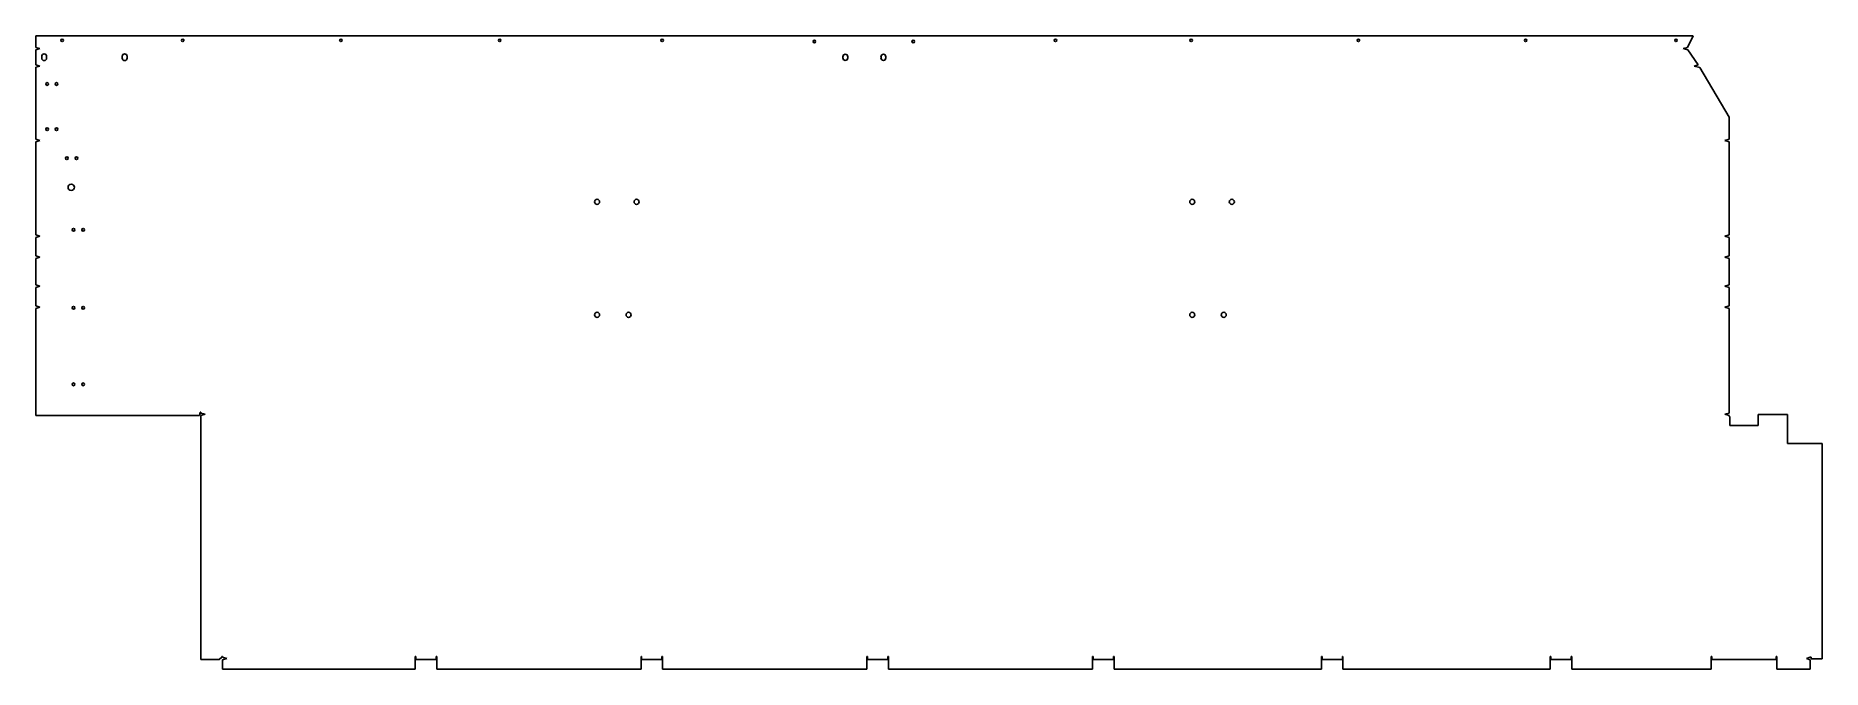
# Model space of a CAD drawing. Extents: x 4870 to 9090, y -1854 to -357.
import ezdxf

# ---------------------------------------------------------------- set-up
doc = ezdxf.new("R2010")
doc.units = 0
doc.layers.get('0').update_dxf_attribs({"linetype": 'CONTINUOUS'})

msp = doc.modelspace()

# ---------------------------------------------------------------- linework, layer by layer
for p, q in [((4870.3, -356.6), (4870.3, -384.1)), ((8785.1, -356.6), (4870.3, -356.6)), ((8785.1, -356.6), (8771.5, -384.2)), ((4870.3, -384.1), (4880.3, -387.1)), ((4880.3, -387.1), (4870.3, -390.1)), ((4870.3, -390.1), (4870.3, -425.2)), ((4884.5, -405.3), (4884.5, -409.8)), ((4896, -405.3), (4896, -409.8)), ((5074.5, -405.3), (5074.5, -409.8)), ((5086, -405.3), (5086, -409.8)), ((6776.6, -409.2), (6776.6, -406.2)), ((6788.1, -409.2), (6788.1, -406.2)), ((6866.7, -409.2), (6866.7, -406.2)), ((6878.2, -409.2), (6878.2, -406.2)), ((8771.5, -384.2), (8761.7, -387.1)), ((8761.7, -387.1), (8772.3, -390.3)), ((8772.3, -390.3), (8796.9, -425.4)), ((4870.3, -425.2), (4880.3, -428.2)), ((4880.3, -428.2), (4870.3, -431.2)), ((4870.3, -431.2), (4870.3, -601.2)), ((8796.9, -425.4), (8787.4, -428.2)), ((8787.4, -428.2), (8800.4, -432.1)), ((8800.4, -432.1), (8870.1, -549.2)), ((8870.1, -601.2), (8870.1, -549.2)), ((4870.3, -601.2), (4880.3, -604.2)), ((4880.3, -604.2), (4870.3, -607.2)), ((4870.3, -607.2), (4870.3, -827.2)), ((8870.1, -601.2), (8860.1, -604.2)), ((8860.1, -604.2), (8870.1, -607.2)), ((8870.1, -827.2), (8870.1, -607.2)), ((4870.3, -827.2), (4880.3, -830.2)), ((4880.3, -830.2), (4870.3, -833.2)), ((4870.3, -833.2), (4870.3, -877)), ((8870.1, -827.2), (8860.1, -830.2)), ((8860.1, -830.2), (8870.1, -833.2)), ((8870.1, -877), (8870.1, -833.2)), ((4870.3, -877), (4880.3, -880)), ((4880.3, -880), (4870.3, -883)), ((4870.3, -883), (4870.3, -945.6)), ((8870.1, -877), (8860.1, -880)), ((8860.1, -880), (8870.1, -883)), ((8870.1, -945.6), (8870.1, -883)), ((4870.3, -945.6), (4880.3, -948.6)), ((4880.3, -948.6), (4870.3, -951.6)), ((4870.3, -951.6), (4870.3, -995.4)), ((8870.1, -945.6), (8860.1, -948.6)), ((8860.1, -948.6), (8870.1, -951.6)), ((8870.1, -995.4), (8870.1, -951.6)), ((4870.3, -995.4), (4880.3, -998.4)), ((4880.3, -998.4), (4870.3, -1001.4)), ((4870.3, -1001.4), (4870.3, -1253.9)), ((8870.1, -995.4), (8860.1, -998.4)), ((8860.1, -998.4), (8870.1, -1001.4)), ((8870.1, -1248.4), (8870.1, -1001.4)), ((4870.3, -1253.9), (5257.1, -1253.9)), ((5258.8, -1246.4), (5257.1, -1253.9)), ((5260.3, -1246.4), (5258.8, -1246.4)), ((5260.3, -1246.4), (5260.3, -1248.4)), ((5260.3, -1248.4), (5270.3, -1251.4)), ((5270.3, -1251.4), (5260.3, -1254.4)), ((5260.3, -1254.4), (5260.3, -1831)), ((8870.1, -1248.4), (8860.1, -1251.4)), ((8860.1, -1251.4), (8870.1, -1254.4)), ((8870.1, -1256.5), (8870.1, -1254.4)), ((8870.1, -1256.5), (8871.6, -1256.5)), ((8871.6, -1256.5), (8871.6, -1278.2)), ((8938.6, -1252), (9007.9, -1252)), ((8938.6, -1278.2), (8938.6, -1252)), ((9007.9, -1320.4), (9007.9, -1252)), ((8871.6, -1278.2), (8938.6, -1278.2)), ((9007.9, -1320.4), (9089.9, -1320.4)), ((9089.9, -1320.4), (9089.9, -1829.7)), ((5303.8, -1831), (5260.3, -1831)), ((5309.8, -1825.3), (5303.8, -1831)), ((5311.3, -1823.5), (5309.8, -1823.5)), ((5309.8, -1823.5), (5309.8, -1825.3)), ((5311.3, -1825.5), (5311.3, -1823.5)), ((5311.3, -1825.5), (5321.3, -1828.5)), ((5321.3, -1828.5), (5311.3, -1831.5)), ((5311.3, -1854), (5311.3, -1831.5)), ((5766.6, -1854), (5311.3, -1854)), ((5768.1, -1823.5), (5766.6, -1823.5)), ((5766.6, -1823.5), (5766.6, -1854)), ((5768.1, -1831), (5768.1, -1823.5)), ((5816.1, -1831), (5768.1, -1831)), ((5817.6, -1823.5), (5816.1, -1823.5)), ((5816.1, -1823.5), (5816.1, -1831)), ((5817.6, -1854), (5817.6, -1823.5)), ((6299.9, -1854), (5817.6, -1854)), ((6301.4, -1823.5), (6299.9, -1823.5)), ((6299.9, -1823.5), (6299.9, -1854)), ((6301.4, -1831), (6301.4, -1823.5)), ((6349.4, -1831), (6301.4, -1831)), ((6350.9, -1823.5), (6349.4, -1823.5)), ((6349.4, -1823.5), (6349.4, -1831)), ((6350.9, -1854), (6350.9, -1823.5)), ((6833.2, -1854), (6350.9, -1854)), ((6834.7, -1823.5), (6833.2, -1823.5)), ((6833.2, -1823.5), (6833.2, -1854)), ((6834.7, -1831), (6834.7, -1823.5)), ((6882.7, -1831), (6834.7, -1831)), ((6884.2, -1823.5), (6882.7, -1823.5)), ((6882.7, -1823.5), (6882.7, -1831)), ((6884.2, -1854), (6884.2, -1823.5)), ((7366.5, -1854), (6884.2, -1854)), ((7368, -1823.5), (7366.5, -1823.5)), ((7366.5, -1823.5), (7366.5, -1854)), ((7368, -1831), (7368, -1823.5)), ((7416, -1831), (7368, -1831)), ((7417.5, -1823.5), (7416, -1823.5)), ((7416, -1823.5), (7416, -1831)), ((7417.5, -1854), (7417.5, -1823.5)), ((7906.8, -1854), (7417.5, -1854)), ((7908.3, -1823.5), (7906.8, -1823.5)), ((7906.8, -1823.5), (7906.8, -1854)), ((7908.3, -1831), (7908.3, -1823.5)), ((7956.3, -1831), (7908.3, -1831)), ((7957.8, -1823.5), (7956.3, -1823.5)), ((7956.3, -1823.5), (7956.3, -1831)), ((7957.8, -1854), (7957.8, -1823.5)), ((8447.1, -1854), (7957.8, -1854)), ((8448.6, -1823.5), (8447.1, -1823.5)), ((8447.1, -1823.5), (8447.1, -1854)), ((8448.6, -1831), (8448.6, -1823.5)), ((8496.6, -1831), (8448.6, -1831)), ((8498.1, -1823.5), (8496.6, -1823.5)), ((8496.6, -1823.5), (8496.6, -1831)), ((8498.1, -1854), (8498.1, -1823.5)), ((8827.6, -1854), (8498.1, -1854)), ((8829.1, -1823.5), (8827.6, -1823.5)), ((8827.6, -1823.5), (8827.6, -1854)), ((8829.1, -1831), (8829.1, -1823.5)), ((8981.1, -1831), (8829.1, -1831)), ((8982.6, -1823.5), (8981.1, -1823.5)), ((8981.1, -1823.5), (8981.1, -1831)), ((8982.6, -1854), (8982.6, -1823.5)), ((9061, -1854), (8982.6, -1854)), ((9061, -1825.5), (9053, -1828.5)), ((9053, -1828.5), (9061, -1831.5)), ((9061, -1825.5), (9064, -1825.5)), ((9061, -1854), (9061, -1831.5)), ((9064, -1825.5), (9064, -1829.7)), ((9089.9, -1829.7), (9064, -1829.7))]:
    msp.add_line(p, q)
for centre, radius in [((4932.8, -367.6), 3), ((5217.5, -367.6), 3), ((5591.1, -367.6), 3), ((5966.1, -367.6), 3), ((6349.7, -367.6), 3), ((6709.3, -370.3), 3), ((6942.9, -370.3), 3), ((7278.8, -367.6), 3), ((7599.3, -367.6), 3), ((7994.3, -367.6), 3), ((8389.3, -367.6), 3), ((8744.3, -367.6), 3), ((4897, -470.7), 3.25), ((4919.5, -470.7), 3.25), ((4897, -577.6), 3.25), ((4919.5, -577.6), 3.25), ((4943.9, -646.2), 3.25), ((4966.4, -646.2), 3.25), ((4954, -714.8), 7.5), ((6196.1, -749.2), 6), ((6289.5, -749.2), 6), ((7601.8, -749.2), 6), ((7695.3, -749.2), 6), ((4959.6, -815.2), 3.25), ((4982.1, -815.2), 3.25), ((4959.6, -999.5), 3.25), ((4982.1, -999.5), 3.25), ((6196.1, -1016.3), 6), ((6270.5, -1016.3), 6), ((7601.8, -1016.3), 6), ((7676.2, -1016.3), 6), ((4959.6, -1180.5), 3.25), ((4982.1, -1180.5), 3.25)]:
    msp.add_circle(centre, radius)
for centre, start, end in [((4890.3, -405.3), 0, 180), ((4890.3, -409.8), 180, 0), ((5080.3, -405.3), 0, 180), ((5080.3, -409.8), 180, 0), ((6782.4, -406.2), 360, 180), ((6782.4, -409.2), 180, 360), ((6872.4, -406.2), 360, 180), ((6872.4, -409.2), 180, 360)]:
    msp.add_arc(centre, 5.75, start, end)

doc.saveas('drawing.dxf')
